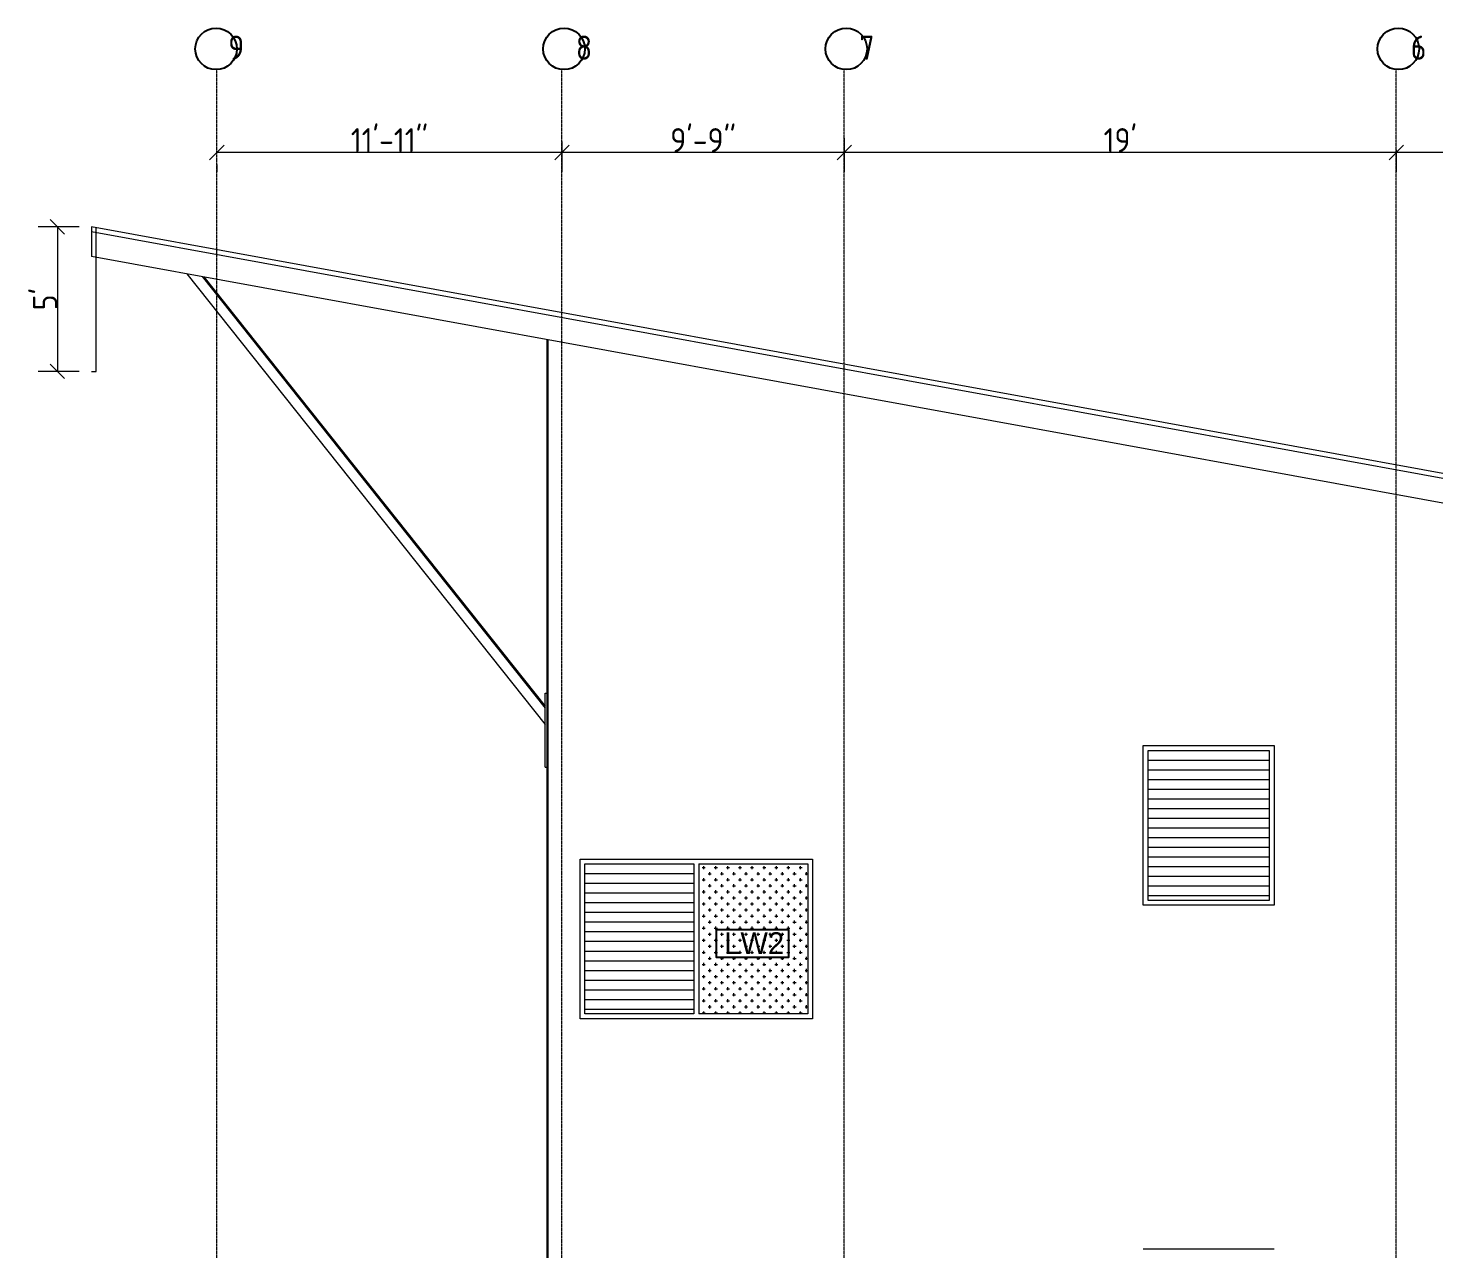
# Model space of a CAD drawing. Extents: x -95606 to 113309, y -42160 to -940.
# Drawn here: x -29474 to -28894, y -17472 to -16968 of the extents above; entities that cross this region are included whole.
import ezdxf

# ---------------------------------------------------------------- set-up
doc = ezdxf.new("R2010")
doc.units = 0
doc.header["$LTSCALE"] = 0.02
doc.header["$MEASUREMENT"] = 0
doc.header["$PDMODE"] = 3
doc.header["$PDSIZE"] = -2
doc.linetypes.add('ACAD_ISO04W100', pattern=[30, 24, -3, 0, -3])
doc.linetypes.add('CENTERX2', pattern=[101.6, 63.5, -12.7, 12.7, -12.7])
doc.layers.get('0').update_dxf_attribs({"linetype": 'CONTINUOUS'})
doc.layers.get('DEFPOINTS').update_dxf_attribs({"linetype": 'CONTINUOUS'})
for name, color, linetype, lineweight in [('DOOR WIN TEXT', 102, 'CONTINUOUS', 25), ('RBH CENTER LINE', 1, 'ACAD_ISO04W100', 13), ('RBH DIMENSIONS', 8, 'CONTINUOUS', 15), ('RBH FURNISHING', 112, 'CONTINUOUS', 0), ('RBH GLASS', 254, 'CONTINUOUS', 5), ('RBH TEXT', 50, 'CONTINUOUS', 13), ('RBH TEXT FRAME', 90, 'CONTINUOUS', 25), ('RBH WALL - 0.13', 253, 'CONTINUOUS', 13), ('RBH WALL - 0.18', 252, 'CONTINUOUS', 18), ('RBH WALL - 0.30', 7, 'CONTINUOUS', 30)]:
    doc.layers.add(name, color=color, linetype=linetype, lineweight=lineweight)
doc.layers.add('RBH DO & WIN', color=7, linetype='CONTINUOUS', lineweight=9, true_color=0x8a008a)
doc.styles.add('RBH-225', font='ARIALN.TTF', dxfattribs={"height": 225})
doc.styles.get("Standard").update_dxf_attribs({"font": 'ISOCP'})
doc.dimstyles.new('RBH DIM 01', dxfattribs={"dimtxt": 10, "dimasz": 6, "dimexe": 8, "dimexo": 5, "dimgap": 0.09, "dimtad": 1, "dimdec": 0, "dimzin": 0, "dimdsep": 46, "dimlunit": 4, "dimtxsty": 'Standard', "dimblk": 'OBLIQUE', "dimcen": 0.09, "dimclrd": 4, "dimclre": 1, "dimclrt": 2, "dimadec": 0, "dimazin": 0, "dimtfac": 1, "dimtdec": 0, "dimtofl": 0, "dimtmove": 0, "dimatfit": 3, "dimldrblk": 'OPEN30', "dimfxl": 1, "dimtolj": 1, "dimtzin": 0, "dimlwd": -1, "dimlwe": -1, "dimarcsym": 0})

# ---------------------------------------------------------------- blocks, each defined once
blk = doc.blocks.new('_Oblique')
at = {"color": 0, "linetype": 'ByBlock', "lineweight": -2}
blk.add_line((-0.5, -0.5), (0.5, 0.5), dxfattribs=at)
blk = doc.blocks.new('*D701')
at = {"layer": 'DEFPOINTS', "color": 0, "lineweight": -2, "ltscale": 0.75, "transparency": 16777216}
for p in [(-29253.96, -17009.46), (-29137.35, -17008.15), (-29253.96, -17019.09)]:
    blk.add_point(p, dxfattribs=at)
at = {"layer": 'RBH DIMENSIONS', "color": 1, "ltscale": 0.75, "transparency": 16777216}
for p, q in [((-29137.35, -17013.15), (-29137.35, -17027.09)), ((-29253.96, -17014.46), (-29253.96, -17027.09))]:
    blk.add_line(p, q, dxfattribs=at)
at = {"layer": 'RBH DIMENSIONS', "color": 4, "ltscale": 0.75, "transparency": 16777216}
blk.add_line((-29137.35, -17019.09), (-29253.96, -17019.09), dxfattribs=at)
at = {"layer": 'RBH DIMENSIONS', "color": 4, "ltscale": 0.75, "transparency": 16777216, "xscale": 6, "yscale": 6, "zscale": 6, "rotation": 180}
blk.add_blockref('_Oblique', (-29253.96, -17019.09), dxfattribs=at)
at = {"layer": 'RBH DIMENSIONS', "color": 4, "ltscale": 0.75, "transparency": 16777216, "xscale": 6, "yscale": 6, "zscale": 6}
blk.add_blockref('_Oblique', (-29137.35, -17019.09), dxfattribs=at)
at = {"layer": 'RBH DIMENSIONS', "color": 2, "ltscale": 0.75, "transparency": 16777216, "insert": (-29195.65, -17014), "char_height": 10, "attachment_point": 5}
blk.add_mtext('\\A1;9\'-9"', dxfattribs=at)
blk = doc.blocks.new('_Open30')
at = {"color": 0, "linetype": 'ByBlock', "lineweight": -2}
for p, q in [((-1, 0.268), (0, 0)), ((0, 0), (-1, -0.268)), ((0, 0), (-1, 0))]:
    blk.add_line(p, q, dxfattribs=at)
blk = doc.blocks.new('*D707')
at = {"layer": 'DEFPOINTS', "color": 0, "lineweight": -2, "ltscale": 0.75, "transparency": 16777216}
for p in [(-28909.35, -17013.01), (-28680.35, -17008.52), (-28909.35, -17019.09)]:
    blk.add_point(p, dxfattribs=at)
at = {"layer": 'RBH DIMENSIONS', "color": 1, "ltscale": 0.75, "transparency": 16777216}
for p, q in [((-28909.35, -17018.01), (-28909.35, -17027.09)), ((-28680.35, -17013.52), (-28680.35, -17027.09))]:
    blk.add_line(p, q, dxfattribs=at)
at = {"layer": 'RBH DIMENSIONS', "color": 4, "ltscale": 0.75, "transparency": 16777216}
blk.add_line((-28680.35, -17019.09), (-28909.35, -17019.09), dxfattribs=at)
at = {"layer": 'RBH DIMENSIONS', "color": 4, "ltscale": 0.75, "transparency": 16777216, "xscale": 6, "yscale": 6, "zscale": 6, "rotation": 180}
blk.add_blockref('_Oblique', (-28909.35, -17019.09), dxfattribs=at)
at = {"layer": 'RBH DIMENSIONS', "color": 4, "ltscale": 0.75, "transparency": 16777216, "xscale": 6, "yscale": 6, "zscale": 6}
blk.add_blockref('_Oblique', (-28680.35, -17019.09), dxfattribs=at)
at = {"layer": 'RBH DIMENSIONS', "color": 2, "ltscale": 0.75, "transparency": 16777216, "insert": (-28794.85, -17014), "char_height": 10, "attachment_point": 5}
blk.add_mtext('\\A1;19\'-1"', dxfattribs=at)
blk = doc.blocks.new('*D708')
at = {"layer": 'DEFPOINTS', "color": 0, "lineweight": -2, "ltscale": 0.75, "transparency": 16777216}
for p in [(-29137.35, -17008.15), (-28909.35, -17013.01), (-29137.35, -17019.09)]:
    blk.add_point(p, dxfattribs=at)
at = {"layer": 'RBH DIMENSIONS', "color": 1, "ltscale": 0.75, "transparency": 16777216}
for p, q in [((-29137.35, -17013.15), (-29137.35, -17027.09)), ((-28909.35, -17018.01), (-28909.35, -17027.09))]:
    blk.add_line(p, q, dxfattribs=at)
at = {"layer": 'RBH DIMENSIONS', "color": 4, "ltscale": 0.75, "transparency": 16777216}
blk.add_line((-28909.35, -17019.09), (-29137.35, -17019.09), dxfattribs=at)
at = {"layer": 'RBH DIMENSIONS', "color": 4, "ltscale": 0.75, "transparency": 16777216, "xscale": 6, "yscale": 6, "zscale": 6, "rotation": 180}
blk.add_blockref('_Oblique', (-29137.35, -17019.09), dxfattribs=at)
at = {"layer": 'RBH DIMENSIONS', "color": 4, "ltscale": 0.75, "transparency": 16777216, "xscale": 6, "yscale": 6, "zscale": 6}
blk.add_blockref('_Oblique', (-28909.35, -17019.09), dxfattribs=at)
at = {"layer": 'RBH DIMENSIONS', "color": 2, "ltscale": 0.75, "transparency": 16777216, "insert": (-29023.35, -17014), "char_height": 10, "attachment_point": 5}
blk.add_mtext("\\A1;19'", dxfattribs=at)
blk = doc.blocks.new('*D709')
at = {"layer": 'DEFPOINTS', "color": 0, "lineweight": -2, "ltscale": 0.75, "transparency": 16777216}
for p in [(-29396.51, -17019.09), (-29396.51, -17019.09), (-29253.96, -17019.09)]:
    blk.add_point(p, dxfattribs=at)
at = {"layer": 'RBH DIMENSIONS', "color": 4, "ltscale": 0.75, "transparency": 16777216}
blk.add_line((-29253.96, -17019.09), (-29396.51, -17019.09), dxfattribs=at)
at = {"layer": 'RBH DIMENSIONS', "color": 1, "ltscale": 0.75, "transparency": 16777216}
for p, q in [((-29396.51, -17024.09), (-29396.51, -17027.09)), ((-29253.96, -17024.09), (-29253.96, -17027.09))]:
    blk.add_line(p, q, dxfattribs=at)
at = {"layer": 'RBH DIMENSIONS', "color": 4, "ltscale": 0.75, "transparency": 16777216, "xscale": 6, "yscale": 6, "zscale": 6, "rotation": 180}
blk.add_blockref('_Oblique', (-29396.51, -17019.09), dxfattribs=at)
at = {"layer": 'RBH DIMENSIONS', "color": 4, "ltscale": 0.75, "transparency": 16777216, "xscale": 6, "yscale": 6, "zscale": 6}
blk.add_blockref('_Oblique', (-29253.96, -17019.09), dxfattribs=at)
at = {"layer": 'RBH DIMENSIONS', "color": 2, "ltscale": 0.75, "transparency": 16777216, "insert": (-29325.23, -17014), "char_height": 10, "attachment_point": 5}
blk.add_mtext('\\A1;11\'-11"', dxfattribs=at)
blk = doc.blocks.new('*D756')
at = {"layer": 'DEFPOINTS', "color": 0, "lineweight": -2, "ltscale": 0.75, "transparency": 16777216}
for p in [(-29448.35, -17049.8), (-29462.39, -17109.48), (-29448.35, -17109.48)]:
    blk.add_point(p, dxfattribs=at)
at = {"layer": 'RBH DIMENSIONS', "color": 1, "ltscale": 0.75, "transparency": 16777216}
for p, q in [((-29453.35, -17049.8), (-29470.39, -17049.8)), ((-29453.35, -17109.48), (-29470.39, -17109.48))]:
    blk.add_line(p, q, dxfattribs=at)
at = {"layer": 'RBH DIMENSIONS', "color": 4, "ltscale": 0.75, "transparency": 16777216}
blk.add_line((-29462.39, -17049.8), (-29462.39, -17109.48), dxfattribs=at)
at = {"layer": 'RBH DIMENSIONS', "color": 4, "ltscale": 0.75, "transparency": 16777216, "xscale": 6, "yscale": 6, "zscale": 6}
for p, rotation in [((-29462.39, -17049.8), 90), ((-29462.39, -17109.48), 270)]:
    blk.add_blockref('_Oblique', p, dxfattribs=dict(at, rotation=rotation))
at = {"layer": 'RBH DIMENSIONS', "color": 2, "ltscale": 0.75, "transparency": 16777216, "insert": (-29467.48, -17079.64), "char_height": 10, "attachment_point": 5, "rotation": 90}
blk.add_mtext("\\A1;5'", dxfattribs=at)

msp = doc.modelspace()

# ---------------------------------------------------------------- hatches: boundary and pattern name
at = {"layer": 'RBH GLASS'}
h = msp.add_hatch(dxfattribs=at)
h.set_pattern_fill('CROSS', color=256, scale=10)
h.set_pattern_definition([(0, (-400851.0455, -522179.4596), (2.5, 2.5), [1.25, -3.75]), (90, (-400850.4205, -522180.0846), (-2.5, 2.5), [1.25, -3.75])])
h.paths.add_polyline_path([(-29152.456, -17312.898), (-29197.456, -17312.898), (-29197.456, -17374.898), (-29152.456, -17374.898)])

# ---------------------------------------------------------------- linework, layer by layer
at = {"layer": 'RBH CENTER LINE', "linetype": 'CENTERX2', "ltscale": 0.12}
for p, q in [((-29396.506, -18008.254), (-29396.506, -16985.003)), ((-29253.956, -18008.254), (-29253.956, -16985.003)), ((-29137.353, -18008.254), (-29137.353, -16985.003)), ((-28909.353, -18008.254), (-28909.353, -16985.003))]:
    msp.add_line(p, q, dxfattribs=at)
at = {"layer": 'RBH DO & WIN', "ltscale": 0.75}
for p, q in [((-29011.853, -17266.012), (-28966.853, -17266.012)), ((-28961.853, -17266.012), (-28961.853, -17328.012)), ((-28959.853, -17264.012), (-28959.853, -17330.012)), ((-29011.853, -17270.012), (-28961.853, -17270.012)), ((-29011.853, -17274.012), (-28961.853, -17274.012)), ((-29011.853, -17278.012), (-28961.853, -17278.012)), ((-29011.853, -17282.012), (-28961.853, -17282.012)), ((-29011.853, -17286.012), (-28961.853, -17286.012)), ((-29011.853, -17290.012), (-28961.853, -17290.012)), ((-29011.853, -17294.012), (-28961.853, -17294.012)), ((-29011.853, -17298.012), (-28961.853, -17298.012)), ((-29011.853, -17302.012), (-28961.853, -17302.012)), ((-29011.853, -17306.012), (-28961.853, -17306.012)), ((-29244.456, -17312.898), (-29199.456, -17312.898)), ((-29199.456, -17312.898), (-29199.456, -17374.898)), ((-29197.456, -17312.898), (-29197.456, -17374.898)), ((-29011.853, -17310.012), (-28961.853, -17310.012)), ((-29011.853, -17314.012), (-28961.853, -17314.012)), ((-29244.456, -17316.898), (-29199.456, -17316.898)), ((-29244.456, -17320.898), (-29199.456, -17320.898)), ((-29011.853, -17318.012), (-28961.853, -17318.012)), ((-29244.456, -17324.898), (-29199.456, -17324.898)), ((-29011.853, -17322.012), (-28961.853, -17322.012)), ((-29011.853, -17326.012), (-28961.853, -17326.012)), ((-29244.456, -17328.898), (-29199.456, -17328.898)), ((-29244.456, -17332.898), (-29199.456, -17332.898)), ((-29244.456, -17336.898), (-29199.456, -17336.898)), ((-29244.456, -17340.898), (-29199.456, -17340.898)), ((-29244.456, -17344.898), (-29199.456, -17344.898)), ((-29244.456, -17348.898), (-29199.456, -17348.898)), ((-29244.456, -17352.898), (-29199.456, -17352.898)), ((-29244.456, -17356.898), (-29199.456, -17356.898)), ((-29244.456, -17360.898), (-29199.456, -17360.898)), ((-29244.456, -17364.898), (-29199.456, -17364.898)), ((-29244.456, -17368.898), (-29199.456, -17368.898)), ((-29244.456, -17372.898), (-29199.456, -17372.898)), ((-29013.853, -17471.942), (-28959.853, -17471.942))]:
    msp.add_line(p, q, dxfattribs=at)
for points in [[(-28959.853, -17330.012), (-29013.853, -17330.012), (-29013.853, -17264.012), (-28959.853, -17264.012)], [(-28961.853, -17328.012), (-29011.853, -17328.012), (-29011.853, -17266.012), (-28961.853, -17266.012)], [(-29199.456, -17374.898), (-29244.456, -17374.898), (-29244.456, -17312.898), (-29199.456, -17312.898)], [(-29197.456, -17312.898), (-29152.456, -17312.898), (-29152.456, -17374.898), (-29197.456, -17374.898)]]:
    msp.add_lwpolyline(points, dxfattribs=at)
msp.add_lwpolyline([(-29246.456, -17310.898), (-29150.456, -17310.898), (-29150.456, -17376.898), (-29246.456, -17376.898)], close=True, dxfattribs=at)
at = {"layer": 'RBH FURNISHING', "ltscale": 0.75}
for p, q in [((-27788.353, -17352.723), (-29448.353, -17049.802)), ((-29448.353, -17049.802), (-29448.353, -17062)), ((-27788.353, -17354.756), (-29448.353, -17051.835)), ((-29446.353, -17109.482), (-29446.353, -17049.977)), ((-27788.353, -17364.921), (-29448.353, -17062)), ((-29448.353, -17109.482), (-29446.353, -17109.482))]:
    msp.add_line(p, q, dxfattribs=at)
at = {"layer": 'RBH TEXT FRAME', "color": 4}
msp.add_lwpolyline([(-29190.073, -17339.967), (-29160.409, -17339.967), (-29160.409, -17351.648), (-29190.073, -17351.648)], close=True, dxfattribs=at)
at = {"layer": 'RBH TEXT FRAME'}
for centre in [(-29396.863, -16976.268), (-29253.128, -16976.268), (-29136.524, -16976.268), (-28908.524, -16976.268)]:
    msp.add_circle(centre, 8.578, dxfattribs=at)
at = {"layer": 'RBH WALL - 0.13', "ltscale": 0.75}
for p, q in [((-29408.938, -17069.193), (-29260.956, -17255.404)), ((-29402.623, -17070.345), (-29260.956, -17248.61)), ((-29401.876, -17070.481), (-29260.956, -17247.807)), ((-29260.956, -17272.904), (-29260.956, -17242.378)), ((-29260.956, -17242.378), (-29259.956, -17242.378)), ((-29260.956, -17272.904), (-29259.956, -17272.904))]:
    msp.add_line(p, q, dxfattribs=at)
at = {"layer": 'RBH WALL - 0.18', "ltscale": 0.75}
msp.add_line((-29259.956, -17412.942), (-29259.956, -17096.379), dxfattribs=at)
at = {"layer": 'RBH WALL - 0.30', "ltscale": 0.75}
for p, q in [((-29259.956, -17753.942), (-29259.956, -17096.379)), ((-29259.956, -17272.904), (-29259.956, -17242.378))]:
    msp.add_line(p, q, dxfattribs=at)

# ---------------------------------------------------------------- texts
at = {"layer": 'DOOR WIN TEXT', "color": 4, "insert": (-29210.558, -17341.155), "char_height": 9, "attachment_point": 1, "style": 'RBH-225'}
msp.add_mtext_dynamic_manual_height_columns('\\pi23.61;{\\fStylus BT|b0|i0|c0|p34;LW2}', width=70.71517, gutter_width=1, heights=[0], dxfattribs=at)
at = {"layer": 'RBH TEXT', "char_height": 10, "attachment_point": 3}
for s, insert in [('9', (-29385.201, -16970.771)), ('8', (-29241.465, -16970.771)), ('7', (-29124.862, -16970.771)), ('6', (-28896.862, -16970.771))]:
    msp.add_mtext_dynamic_manual_height_columns(s, width=23.65244, gutter_width=1, heights=[0], dxfattribs=dict(at, insert=insert))

# ---------------------------------------------------------------- dimensions: what is measured, and where the dimension line sits
at = {"layer": 'RBH DIMENSIONS', "ltscale": 0.75}
for base, p1, p2, angle, picture, middle in [((-29396.506, -17019.091), (-29253.956, -17019.091), (-29396.506, -17019.091), 180, '*D709', (-29325.231, -17014.001)), ((-29253.956, -17019.091), (-29137.353, -17008.15), (-29253.956, -17009.459), 180, '*D701', (-29195.655, -17014.001)), ((-29137.353, -17019.091), (-28909.353, -17013.005), (-29137.353, -17008.15), 180, '*D708', (-29023.353, -17014.001)), ((-28909.353, -17019.091), (-28680.353, -17008.525), (-28909.353, -17013.005), 180, '*D707', (-28794.853, -17014.001)), ((-29462.389, -17109.482), (-29448.353, -17049.802), (-29448.353, -17109.482), 90, '*D756', (-29467.479, -17079.642))]:
    dim = msp.add_linear_dim(base=base, p1=p1, p2=p2, angle=angle, dimstyle='RBH DIM 01', dxfattribs=at)
    dim.commit()
    dim.dimension.update_dxf_attribs({"geometry": picture, "text_midpoint": middle})

doc.saveas('drawing.dxf')
